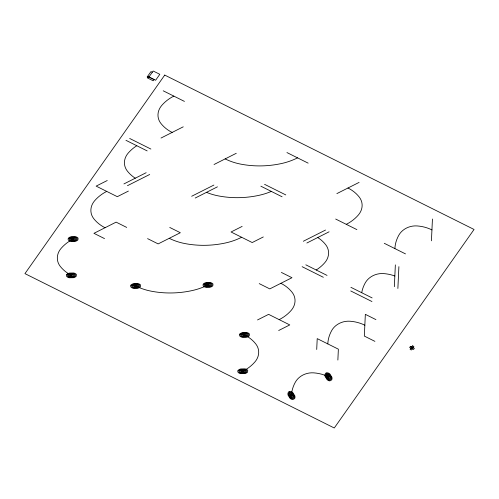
<?xml version="1.0" encoding="UTF-8"?>
<svg xmlns="http://www.w3.org/2000/svg" width="499" height="499" viewBox="0 0 499 499"><rect width="100%" height="100%" fill="white"/><g stroke="black" fill="none" stroke-linecap="round" stroke-linejoin="round"><path stroke-width="0.75" d="M316.709 349.487L317.214 338.615L338.372 349.175L337.867 360.047M394.341 286.694L395.358 264.894M397.878 288.459L398.894 266.659M431.429 240.811L432.446 219.011M410.889 348.159L411.712 346.992M412.293 348.863L413.116 347.691M161.015 138.042L183.239 126.827M107.235 180.526L96.145 186.121L117.302 196.681L128.393 191.086M123.933 183.925L146.157 172.71M127.47 185.69L149.694 174.475M214.04 164.508L236.27 153.293M191.672 196.269L213.903 185.06M195.209 198.034L217.439 186.826M242.14 226.396L231.056 231.991L252.213 242.551L263.297 236.956M336.869 193.612L359.093 182.397M303.317 241.26L325.541 230.045M306.854 243.025L329.078 231.81M257.521 319.946L268.612 314.358L289.769 324.918L278.679 330.506M152.289 72.236L150.966 71.575L147.161 76.977L148.49 77.638L153.181 71.001L159.811 74.307L155.619 80.264L148.989 76.952M163.217 90.806L184.43 101.397M286.944 152.563L308.151 163.148M335.677 219.042L356.891 229.627M384.286 243.306L405.494 253.891M264.576 184.324L285.79 194.916M260.871 186.196L282.085 196.781M129.671 138.46L150.879 149.045M125.966 140.325L147.174 150.91M305.837 264.826L327.045 275.411M350.909 287.318L372.117 297.909M302.132 266.691L323.34 277.282M350.741 290.954L371.948 301.539M281.386 272.429L291.965 277.712L269.797 288.896L259.218 283.613M375.922 319.616L365.343 314.333L364.332 336.077L374.911 341.36M169.747 227.444L180.326 232.721L158.152 243.905L147.573 238.628M126.696 227.419L116.117 222.136L93.943 233.326L104.522 238.603M291.447 395.514A37.562 32.26 -11 0 1 295.396 382.084A17.814 15.301 -11 0 1 313.696 372.853A37.562 32.26 -11 0 1 328.492 376.826M364.838 325.205A37.562 32.26 -11 0 0 350.042 321.231A17.814 15.301 -11 0 0 331.741 330.463A37.562 32.26 -11 0 0 327.793 343.898M394.84 276.016A37.562 32.26 -11 0 0 383.588 273.583A17.814 15.301 -11 0 0 365.287 282.814A37.562 32.26 -11 0 0 361.725 292.72M431.934 229.908A37.562 32.26 -11 0 0 417.139 225.935A17.814 15.301 -11 0 0 398.838 235.166A37.562 32.26 -11 0 0 394.89 248.596M244.535 334.923A37.562 32.26 -11 0 1 255.781 343.948A17.814 15.301 -11 0 1 254.945 361.894A37.562 32.26 -11 0 1 242.845 371.256M280.881 283.301A37.562 32.26 -11 0 1 292.127 292.327A17.814 15.301 -11 0 1 291.291 310.278A37.562 32.26 -11 0 1 279.191 319.634M317.738 237.53A37.562 32.26 -11 0 1 325.672 244.678A17.814 15.301 -11 0 1 324.837 262.624A37.562 32.26 -11 0 1 316.223 270.009M347.978 188.004A37.562 32.26 -11 0 1 359.224 197.03A17.814 15.301 -11 0 1 358.388 214.975A37.562 32.26 -11 0 1 346.287 224.338M208.083 284.917A58.826 50.53 -11 0 1 192.19 290.561A88.872 76.335 -11 0 1 151.078 291.154A58.826 50.53 -11 0 1 135.691 285.964M241.635 237.268A58.826 50.53 -11 0 1 225.741 242.913A88.872 76.335 -11 0 1 184.63 243.506A58.826 50.53 -11 0 1 169.242 238.316M271.325 191.41A58.826 50.53 -11 0 1 259.287 195.265A88.872 76.335 -11 0 1 218.182 195.858A58.826 50.53 -11 0 1 206.48 192.346M297.547 157.852A58.826 50.53 -11 0 1 281.654 163.497A88.872 76.335 -11 0 1 240.543 164.09A58.826 50.53 -11 0 1 225.155 158.9M71.482 275.379A37.562 32.26 -11 0 1 60.242 266.36A17.814 15.301 -11 0 1 61.078 248.408A37.562 32.26 -11 0 1 73.178 239.046M105.033 227.731A37.562 32.26 -11 0 1 93.787 218.712A17.814 15.301 -11 0 1 94.623 200.76A37.562 32.26 -11 0 1 106.724 191.398M135.273 178.205A37.562 32.26 -11 0 1 127.339 171.057A17.814 15.301 -11 0 1 128.174 153.112A37.562 32.26 -11 0 1 136.782 145.727M172.13 132.435A37.562 32.26 -11 0 1 160.884 123.409A17.814 15.301 -11 0 1 161.72 105.464A37.562 32.26 -11 0 1 173.82 96.101M290.193 394.272L290.399 396.044L291.385 396.967L292.402 397.042L292.863 396.218L292.495 394.983L291.516 394.06L290.193 394.272M290.823 394.896C290.936 397.959 293.449 394.59 290.823 394.896M327.238 375.585L327.444 377.356L328.429 378.279L329.446 378.354L329.908 377.531L329.54 376.296L328.56 375.373L327.238 375.585M327.868 376.202C327.98 379.271 330.494 375.897 327.868 376.202M68.432 238.223L68.057 239.121L68.351 240.013A3.755 3.225 -11 0 0 69.473 240.917A5.882 5.052 -11 0 0 71.014 241.435L75.124 241.379A5.882 5.052 -11 0 0 76.715 240.811A3.755 3.225 -11 0 0 77.925 239.876L78.075 238.135A3.986 3.424 -11 0 0 76.883 237.181A5.882 5.052 -11 0 0 75.343 236.663L71.232 236.719A5.882 5.052 -11 0 0 69.642 237.287A3.755 3.225 -11 0 0 68.432 238.223M69.38 238.385L69.311 239.819A3.006 2.582 -11 0 0 70.216 240.543A4.703 4.042 -11 0 0 71.444 240.961L74.731 240.911A4.703 4.042 -11 0 0 76.004 240.462A3.006 2.582 -11 0 0 76.971 239.713L77.096 238.322A3.194 2.738 -11 0 0 76.141 237.555A4.703 4.042 -11 0 0 74.912 237.137L71.619 237.187A4.703 4.042 -11 0 0 70.347 237.636A3.006 2.582 -11 0 0 69.38 238.385M70.328 238.553L70.278 239.626A2.252 1.934 -11 0 0 70.952 240.169A3.53 3.031 -11 0 0 71.881 240.481L74.345 240.443A3.53 3.031 -11 0 0 75.299 240.106A2.252 1.934 -11 0 0 76.023 239.545L76.116 238.503A2.395 2.058 -11 0 0 75.399 237.929A3.53 3.031 -11 0 0 74.476 237.618L72.012 237.649A3.53 3.031 -11 0 0 71.058 237.992A2.252 1.934 -11 0 0 70.328 238.553M71.282 238.715L71.694 239.794L73.128 240.075L74.594 239.757L75.224 239.021L74.657 238.304L73.222 238.023L71.282 238.715M72.23 238.884C73.415 241.023 75.262 237.412 72.23 238.884M66.735 274.55L66.367 275.454L66.654 276.346A3.755 3.225 -11 0 0 67.777 277.251A5.882 5.052 -11 0 0 69.317 277.768L73.428 277.712A5.882 5.052 -11 0 0 75.018 277.145A3.755 3.225 -11 0 0 76.228 276.209L76.384 274.469A3.986 3.424 -11 0 0 75.187 273.514A5.882 5.052 -11 0 0 73.646 272.99L69.536 273.053A5.882 5.052 -11 0 0 67.945 273.614A3.755 3.225 -11 0 0 66.735 274.55M67.689 274.718L67.621 276.153A3.006 2.582 -11 0 0 68.519 276.876A4.703 4.042 -11 0 0 69.748 277.288L73.041 277.244A4.703 4.042 -11 0 0 74.314 276.789A3.006 2.582 -11 0 0 75.28 276.041L75.399 274.65A3.194 2.738 -11 0 0 74.445 273.882A4.703 4.042 -11 0 0 73.216 273.471L69.929 273.514A4.703 4.042 -11 0 0 68.656 273.97A3.006 2.582 -11 0 0 67.689 274.718M68.637 274.88L68.588 275.959A2.252 1.934 -11 0 0 69.261 276.502A3.53 3.031 -11 0 0 70.184 276.814L72.648 276.777A3.53 3.031 -11 0 0 73.603 276.44A2.252 1.934 -11 0 0 74.332 275.878L74.42 274.837A2.395 2.058 -11 0 0 73.709 274.257A3.53 3.031 -11 0 0 72.785 273.945L70.315 273.982A3.53 3.031 -11 0 0 69.361 274.319A2.252 1.934 -11 0 0 68.637 274.88M69.586 275.049L70.003 276.128L71.438 276.409L72.898 276.084L73.528 275.348L72.966 274.631L71.532 274.35L69.586 275.049M70.534 275.217C71.725 277.357 73.565 273.745 70.534 275.217M130.944 285.135L130.57 286.039L130.863 286.931A3.755 3.225 -11 0 0 131.986 287.829A5.882 5.052 -11 0 0 133.526 288.353L137.637 288.291A5.882 5.052 -11 0 0 139.227 287.73A3.755 3.225 -11 0 0 140.437 286.794L140.587 285.054A3.986 3.424 -11 0 0 139.396 284.093A5.882 5.052 -11 0 0 137.855 283.575L133.744 283.632A5.882 5.052 -11 0 0 132.154 284.199A3.755 3.225 -11 0 0 130.944 285.135M131.898 285.303L131.83 286.738A3.006 2.582 -11 0 0 132.728 287.455A4.703 4.042 -11 0 0 133.957 287.873L137.25 287.823A4.703 4.042 -11 0 0 138.516 287.374A3.006 2.582 -11 0 0 139.489 286.626L139.608 285.235A3.194 2.738 -11 0 0 138.653 284.467A4.703 4.042 -11 0 0 137.425 284.05L134.137 284.099A4.703 4.042 -11 0 0 132.865 284.549A3.006 2.582 -11 0 0 131.898 285.303M132.846 285.465L132.796 286.545A2.252 1.934 -11 0 0 133.47 287.087A3.53 3.031 -11 0 0 134.393 287.393L136.857 287.362A3.53 3.031 -11 0 0 137.811 287.019A2.252 1.934 -11 0 0 138.541 286.457L138.628 285.416A2.395 2.058 -11 0 0 137.911 284.842A3.53 3.031 -11 0 0 136.988 284.53L134.524 284.567A3.53 3.031 -11 0 0 133.57 284.904A2.252 1.934 -11 0 0 132.846 285.465M133.794 285.634L134.212 286.713L135.641 286.994L137.106 286.669L137.736 285.933L137.175 285.216L135.74 284.935L133.794 285.634M134.742 285.796C135.934 287.935 137.774 284.324 134.742 285.796M203.343 284.087L202.968 284.991L203.255 285.883A3.755 3.225 -11 0 0 204.384 286.788A5.882 5.052 -11 0 0 205.919 287.305L210.029 287.249A5.882 5.052 -11 0 0 211.62 286.682A3.755 3.225 -11 0 0 212.83 285.746L212.986 284.006A3.986 3.424 -11 0 0 211.788 283.052A5.882 5.052 -11 0 0 210.254 282.528L206.143 282.59A5.882 5.052 -11 0 0 204.553 283.151A3.755 3.225 -11 0 0 203.343 284.087M204.291 284.255L204.222 285.69A3.006 2.582 -11 0 0 205.12 286.414A4.703 4.042 -11 0 0 206.355 286.831L209.642 286.782A4.703 4.042 -11 0 0 210.915 286.332A3.006 2.582 -11 0 0 211.882 285.584L212.006 284.187A3.194 2.738 -11 0 0 211.052 283.426A4.703 4.042 -11 0 0 209.817 283.008L206.53 283.058A4.703 4.042 -11 0 0 205.257 283.507A3.006 2.582 -11 0 0 204.291 284.255M205.239 284.424L205.189 285.497A2.252 1.934 -11 0 0 205.862 286.039A3.53 3.031 -11 0 0 206.786 286.351L209.256 286.314A3.53 3.031 -11 0 0 210.204 285.977A2.252 1.934 -11 0 0 210.934 285.416L211.027 284.374A2.395 2.058 -11 0 0 210.31 283.794A3.53 3.031 -11 0 0 209.387 283.488L206.917 283.519A3.53 3.031 -11 0 0 205.962 283.862A2.252 1.934 -11 0 0 205.239 284.424M206.187 284.586L206.605 285.665L208.039 285.946L209.499 285.621L210.135 284.892L209.568 284.168L208.133 283.894L206.187 284.586M207.135 284.754C208.326 286.894 210.173 283.282 207.135 284.754M239.794 334.093L239.42 334.997L239.707 335.889A3.755 3.225 -11 0 0 240.836 336.794A5.882 5.052 -11 0 0 242.371 337.312L246.481 337.249A5.882 5.052 -11 0 0 248.072 336.688A3.755 3.225 -11 0 0 249.282 335.752L249.438 334.012A3.986 3.424 -11 0 0 248.24 333.051A5.882 5.052 -11 0 0 246.706 332.534L242.595 332.596A5.882 5.052 -11 0 0 241.005 333.157A3.755 3.225 -11 0 0 239.794 334.093M240.743 334.261L240.674 335.696A3.006 2.582 -11 0 0 241.572 336.42A4.703 4.042 -11 0 0 242.807 336.831L246.094 336.788A4.703 4.042 -11 0 0 247.367 336.332A3.006 2.582 -11 0 0 248.334 335.584L248.458 334.193A3.194 2.738 -11 0 0 247.504 333.426A4.703 4.042 -11 0 0 246.269 333.014L242.982 333.058A4.703 4.042 -11 0 0 241.709 333.513A3.006 2.582 -11 0 0 240.743 334.261M241.691 334.424L241.641 335.503A2.252 1.934 -11 0 0 242.314 336.045A3.53 3.031 -11 0 0 243.238 336.357L245.708 336.32A3.53 3.031 -11 0 0 246.656 335.983A2.252 1.934 -11 0 0 247.385 335.422L247.479 334.374A2.395 2.058 -11 0 0 246.762 333.8A3.53 3.031 -11 0 0 245.839 333.488L243.369 333.525A3.53 3.031 -11 0 0 242.414 333.862A2.252 1.934 -11 0 0 241.691 334.424M242.639 334.592L243.057 335.671L244.491 335.952L245.951 335.627L246.587 334.891L246.019 334.174L244.585 333.893L242.639 334.592M243.587 334.76C244.778 336.9 246.618 333.288 243.587 334.76M238.098 370.426L237.724 371.331L238.017 372.223A3.755 3.225 -11 0 0 239.14 373.121A5.882 5.052 -11 0 0 240.68 373.645L244.791 373.583A5.882 5.052 -11 0 0 246.381 373.021A3.755 3.225 -11 0 0 247.591 372.086L247.741 370.345A3.986 3.424 -11 0 0 246.55 369.385A5.882 5.052 -11 0 0 245.009 368.867L240.898 368.929A5.882 5.052 -11 0 0 239.308 369.491A3.755 3.225 -11 0 0 238.098 370.426M239.046 370.595L238.977 372.029A3.006 2.582 -11 0 0 239.882 372.753A4.703 4.042 -11 0 0 241.111 373.165L244.398 373.121A4.703 4.042 -11 0 0 245.67 372.666A3.006 2.582 -11 0 0 246.637 371.917L246.762 370.526A3.194 2.738 -11 0 0 245.807 369.759A4.703 4.042 -11 0 0 244.579 369.347L241.285 369.391A4.703 4.042 -11 0 0 240.013 369.846A3.006 2.582 -11 0 0 239.046 370.595M239.994 370.757L239.944 371.836A2.252 1.934 -11 0 0 240.618 372.379A3.53 3.031 -11 0 0 241.547 372.691L244.011 372.653A3.53 3.031 -11 0 0 244.965 372.316A2.252 1.934 -11 0 0 245.689 371.755L245.782 370.707A2.395 2.058 -11 0 0 245.065 370.133A3.53 3.031 -11 0 0 244.142 369.821L241.678 369.859A3.53 3.031 -11 0 0 240.724 370.196A2.252 1.934 -11 0 0 239.994 370.757M240.948 370.925L241.36 372.005L242.795 372.285L244.261 371.961L244.89 371.225L244.323 370.507L242.894 370.227L240.948 370.925M241.896 371.088C243.088 373.233 244.928 369.622 241.896 371.088M148.247 76.709L147.405 77.9L153.205 80.794L154.048 79.603L148.247 76.709M164.732 75.081L24.95 273.62L334.268 427.999L474.05 229.465L164.732 75.081M410.465 346.368L409.642 347.535L413.54 349.481L414.363 348.314L410.465 346.368M412.629 345.838L410.128 349.387L411.376 350.011L413.877 346.462L412.629 345.838M289.071 391.696L288.31 392.407A3.755 3.225 -11 0 0 287.917 393.748A5.882 5.052 -11 0 0 288.091 395.196L290 398.258A5.882 5.052 -11 0 0 291.279 399.15A3.986 3.424 -11 0 0 292.851 399.568L294.591 398.62A3.755 3.225 -11 0 0 294.984 397.279A5.882 5.052 -11 0 0 294.809 395.832L292.901 392.769A5.882 5.052 -11 0 0 291.622 391.883A3.755 3.225 -11 0 0 290.137 391.484L289.071 391.696M289.545 392.464L288.94 393.031A3.006 2.582 -11 0 0 288.622 394.104A4.703 4.042 -11 0 0 288.759 395.258L290.293 397.709A4.703 4.042 -11 0 0 291.316 398.42A3.194 2.738 -11 0 0 292.57 398.757L293.961 398.002A3.006 2.582 -11 0 0 294.279 396.93A4.703 4.042 -11 0 0 294.136 395.769L292.607 393.318A4.703 4.042 -11 0 0 291.584 392.607A3.006 2.582 -11 0 0 290.399 392.289L289.545 392.464M290.025 393.224L289.563 393.649A2.252 1.934 -11 0 0 289.326 394.459A3.53 3.031 -11 0 0 289.432 395.32L290.58 397.16A3.53 3.031 -11 0 0 291.347 397.697A2.395 2.058 -11 0 0 292.289 397.946L293.337 397.379A2.252 1.934 -11 0 0 293.574 396.574A3.53 3.031 -11 0 0 293.468 395.707L292.32 393.867A3.53 3.031 -11 0 0 291.553 393.337A2.252 1.934 -11 0 0 290.661 393.093L290.025 393.224M326.115 373.009L325.354 373.72A3.755 3.225 -11 0 0 324.961 375.061A5.882 5.052 -11 0 0 325.136 376.508L327.045 379.571A5.882 5.052 -11 0 0 328.323 380.463A3.986 3.424 -11 0 0 329.895 380.88L331.635 379.932A3.755 3.225 -11 0 0 332.028 378.591A5.882 5.052 -11 0 0 331.854 377.144L329.945 374.082A5.882 5.052 -11 0 0 328.666 373.196A3.755 3.225 -11 0 0 327.182 372.797L326.115 373.009M326.589 373.776L325.984 374.344A3.006 2.582 -11 0 0 325.666 375.416A4.703 4.042 -11 0 0 325.803 376.57L327.338 379.022A4.703 4.042 -11 0 0 328.361 379.733A3.194 2.738 -11 0 0 329.614 380.07L331.005 379.315A3.006 2.582 -11 0 0 331.324 378.236A4.703 4.042 -11 0 0 331.18 377.082L329.652 374.63A4.703 4.042 -11 0 0 328.629 373.919A3.006 2.582 -11 0 0 327.444 373.601L326.589 373.776M327.07 374.537L326.608 374.961A2.252 1.934 -11 0 0 326.371 375.766A3.53 3.031 -11 0 0 326.477 376.633L327.625 378.473A3.53 3.031 -11 0 0 328.392 379.009A2.395 2.058 -11 0 0 329.334 379.259L330.382 378.691A2.252 1.934 -11 0 0 330.612 377.886A3.53 3.031 -11 0 0 330.513 377.019L329.365 375.179A3.53 3.031 -11 0 0 328.598 374.649A2.252 1.934 -11 0 0 327.706 374.406L327.07 374.537"/></g></svg>
